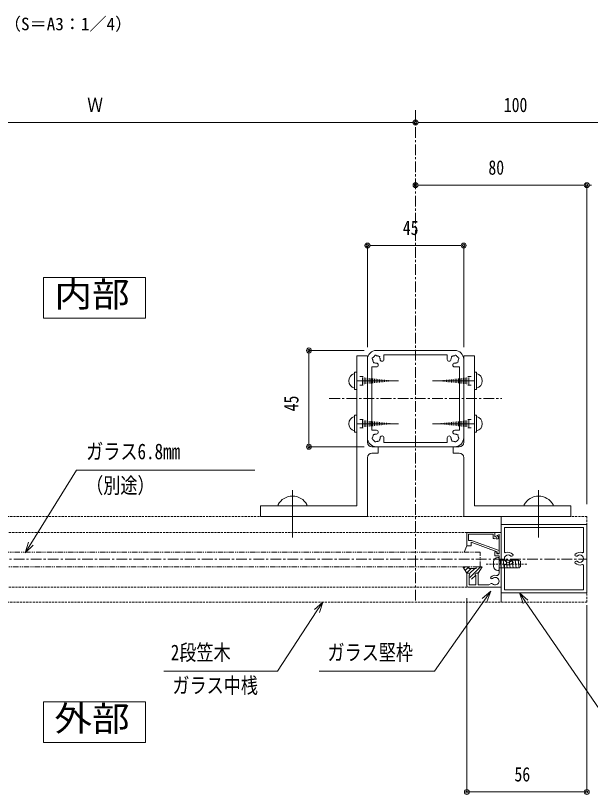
# Model space of a CAD drawing. Units: millimetres, scale not verified, with parts at other scales. Extents: x -3554 to 3554, y -1188 to 1188.
# Drawn here: x 2741 to 3278, y -744 to -16 of the extents above; entities that cross this region are included whole.
import ezdxf
from ezdxf.enums import TextEntityAlignment as Align

# ---------------------------------------------------------------- set-up
doc = ezdxf.new("R2010")
doc.units = ezdxf.units.MM
doc.header["$LTSCALE"] = 8
for name, pattern in [('USER1', [2, 1.25, -0.25, 0.25, -0.25]), ('USER2', [1.25, 0.625, -0.125, 0.125, -0.125, 0.125, -0.125]), ('USER3', [0.375, 0.25, -0.125])]:
    doc.linetypes.add(name, pattern=pattern)
for name, color, linetype, lineweight in [('0-0_0', 7, 'Continuous', 18), ('0-3_アンカ__', 4, 'Continuous', 18), ('0-5_6_U_FF8A_U_FF6F_U_FF81_U_FF9D_U_FF78_U_FF9E', 4, 'Continuous', 18), ('0-6_2躯体線', 4, 'Continuous', 18), ('0-7_3中心線', 2, 'USER1', 18), ('0-8_41_U_FF71_U_FF99_U_FF90', 6, 'Continuous', 18), ('0-9_1手摺寸法', 3, 'Continuous', 18), ('0-B_P4-12', 7, 'Continuous', 18), ('0-C_2a', 1, 'USER2', 18), ('0-D_4アルミ', 6, 'Continuous', 18), ('0-E_2隠れ', 6, 'USER3', 18), ('1-1_2躯体隠れ', 6, 'USER3', 18), ('1-2_51破線_U_FF71_U_FF99_U_FF90', 3, 'USER3', 18), ('1-4_CYAN', 4, 'Continuous', 18)]:
    doc.layers.add(name, color=color, linetype=linetype, lineweight=lineweight)
doc.styles.add('ＭＳ ゴシック', font='')
doc.styles.get('ＭＳ ゴシック').set_extended_font_data('MS Gothic')

msp = doc.modelspace()

# ---------------------------------------------------------------- linework, layer by layer
at = {"layer": '0-0_0'}
for p, q in [((3112.202, -116.306), (3109.902, -116.306)), ((3116.802, -116.306), (3119.102, -116.306)), ((3116.802, -174.811), (3119.102, -174.811)), ((3272.202, -174.811), (3269.902, -174.811)), ((3276.802, -174.811), (3279.102, -174.811)), ((3071.802, -231.122), (3074.102, -231.122)), ((3157.202, -231.122), (3154.902, -231.122)), ((3014.858, -331.468), (3014.858, -333.768)), ((3014.858, -416.868), (3014.858, -414.568)), ((3164.802, -741.589), (3167.102, -741.589)), ((3272.202, -741.589), (3269.902, -741.589))]:
    msp.add_line(p, q, dxfattribs=at)
for points in [[(2749.7, -518.168), (2754.977, -509.673), (2797.698, -440.906), (2964.434, -440.906)], [(2757.253, -511.087), (2749.7, -518.168), (2752.701, -508.259)], [(3184.769, -554.168), (3179.016, -562.347), (3132.353, -628.689), (3024.327, -628.689)], [(3181.208, -563.889), (3184.769, -554.168), (3176.824, -560.805)], [(3219.54, -562.391), (3211.668, -555.668), (3215.124, -565.427)], [(3211.668, -555.668), (3217.332, -563.909), (3286.129, -664.014), (3375.94, -664.014)], [(3027.828, -564.168), (3022.335, -572.524), (2985.412, -628.689), (2879.377, -628.689)], [(3024.574, -573.996), (3027.828, -564.168), (3020.096, -571.052)]]:
    msp.add_lwpolyline(points, dxfattribs=at)
for centre, radius in [((3114.502, -116.306), 2.3), ((3114.502, -116.306), 2.3), ((3114.502, -116.306), 1.15), ((3114.502, -116.306), 1.15), ((3114.502, -174.811), 2.3), ((3114.502, -174.811), 1.15), ((3274.502, -174.811), 2.3), ((3274.502, -174.811), 2.3), ((3274.502, -174.811), 1.15), ((3274.502, -174.811), 1.15), ((3069.502, -231.122), 2.3), ((3069.502, -231.122), 1.15), ((3159.502, -231.122), 2.3), ((3159.502, -231.122), 1.15), ((3014.858, -329.168), 2.3), ((3014.858, -329.168), 1.15), ((3014.858, -419.168), 2.3), ((3014.858, -419.168), 1.15), ((3162.502, -741.589), 2.3), ((3162.502, -741.589), 1.15), ((3274.502, -741.589), 2.3), ((3274.502, -741.589), 1.15)]:
    msp.add_circle(centre, radius, dxfattribs=at)
at = {"layer": '0-3_アンカ__'}
for p, q in [((3164.377, -531.168), (3164.377, -532.703)), ((3164.377, -532.703), (3171.026, -532.703)), ((3171.026, -531.168), (3171.026, -532.703))]:
    msp.add_line(p, q, dxfattribs=at)
at = {"layer": '0-5_6_U_FF8A_U_FF6F_U_FF81_U_FF9D_U_FF78_U_FF9E'}
for p, q in [((3191.502, -522.668), (3192.102, -522.668)), ((3192.502, -534.268), (3192.502, -523.068)), ((3187.502, -530.668), (3187.502, -526.668)), ((3192.502, -525.168), (3210.502, -525.168)), ((3194.627, -532.668), (3193.689, -524.668)), ((3194.627, -532.668), (3193.689, -524.668)), ((3197.262, -532.668), (3196.323, -524.668)), ((3197.262, -532.668), (3196.323, -524.668)), ((3200.081, -532.668), (3199.142, -524.668)), ((3200.081, -532.668), (3199.142, -524.668)), ((3202.9, -532.668), (3201.962, -524.668)), ((3202.9, -532.668), (3201.962, -524.668)), ((3205.719, -532.668), (3204.781, -524.668)), ((3205.719, -532.668), (3204.781, -524.668)), ((3208.538, -532.668), (3207.6, -524.668)), ((3208.538, -532.668), (3207.6, -524.668)), ((3211.358, -532.668), (3210.419, -524.668)), ((3211.358, -532.668), (3210.419, -524.668)), ((3210.502, -525.168), (3212.502, -525.996)), ((3212.502, -531.339), (3212.502, -525.996)), ((3158.702, -531.168), (3164.377, -531.168)), ((3162.502, -537.168), (3158.702, -531.168)), ((3159.564, -532.53), (3160.926, -531.168)), ((3160.935, -534.694), (3164.377, -531.252)), ((3162.306, -536.859), (3166.462, -532.703)), ((3162.502, -537.168), (3164.202, -537.168)), ((3165.055, -537.646), (3169.997, -532.703)), ((3165.114, -541.122), (3175.068, -531.168)), ((3171.026, -531.168), (3176.702, -531.168)), ((3171.026, -531.674), (3171.533, -531.168)), ((3172.604, -537.168), (3173.416, -536.355)), ((3191.502, -534.668), (3192.102, -534.668)), ((3192.502, -532.168), (3210.502, -532.168)), ((3210.502, -532.168), (3212.502, -531.339)), ((3164.502, -539.122), (3164.502, -540.299)), ((3166.924, -542.848), (3170.725, -539.047)), ((3170.902, -539.122), (3170.902, -540.299))]:
    msp.add_line(p, q, dxfattribs=at)
msp.add_lwpolyline([(3171.202, -537.168), (3172.902, -537.168), (3176.702, -531.168)], dxfattribs=at)
for centre, radius, start, end in [((3191.502, -526.668), 4, 90, 180), ((3192.102, -523.068), 0.4, 0, 90), ((3191.502, -530.668), 4, 180, 270), ((3164.202, -538.168), 1, 287.4576, 90), ((3171.202, -538.168), 1, 90, 252.5424), ((3192.102, -534.268), 0.4, 270, 0)]:
    msp.add_arc(centre, radius, start, end, dxfattribs=at)
at = {"layer": '0-6_2躯体線'}
for p, q in [((3057.502, -349.596), (3057.502, -365.596)), ((3059.502, -349.596), (3057.502, -349.596)), ((3065.502, -353.596), (3062.502, -353.596)), ((3064.826, -354.36), (3064.826, -360.832)), ((3066.426, -354.54), (3066.426, -360.652)), ((3068.026, -354.719), (3068.026, -360.472)), ((3069.626, -354.899), (3069.626, -360.292)), ((3071.226, -355.079), (3071.226, -360.113)), ((3072.826, -355.259), (3072.826, -359.933)), ((3074.426, -355.439), (3074.426, -359.753)), ((3076.026, -355.618), (3076.026, -359.573)), ((3077.626, -355.798), (3077.626, -359.394)), ((3079.226, -355.978), (3079.226, -359.214)), ((3080.826, -356.158), (3080.826, -359.034)), ((3082.426, -356.337), (3082.426, -358.854)), ((3146.577, -356.337), (3146.577, -358.854)), ((3148.177, -356.158), (3148.177, -359.034)), ((3149.777, -355.978), (3149.777, -359.214)), ((3151.377, -355.798), (3151.377, -359.394)), ((3152.977, -355.618), (3152.977, -359.573)), ((3154.577, -355.439), (3154.577, -359.753)), ((3156.177, -355.259), (3156.177, -359.933)), ((3157.777, -355.079), (3157.777, -360.113)), ((3159.377, -354.899), (3159.377, -360.292)), ((3160.977, -354.719), (3160.977, -360.472)), ((3162.577, -354.54), (3162.577, -360.652)), ((3163.502, -353.596), (3166.502, -353.596)), ((3164.177, -354.36), (3164.177, -360.832)), ((3169.502, -349.596), (3171.502, -349.596)), ((3171.502, -349.596), (3171.502, -365.596)), ((3059.502, -357.596), (3098.59, -357.596)), ((3065.502, -361.596), (3062.502, -361.596)), ((3084.026, -356.517), (3084.026, -358.675)), ((3085.626, -356.697), (3085.626, -358.495)), ((3087.226, -356.877), (3087.226, -358.315)), ((3088.826, -357.057), (3088.826, -358.135)), ((3090.426, -357.236), (3090.426, -357.955)), ((3092.026, -357.416), (3092.026, -357.776)), ((3169.502, -357.596), (3130.413, -357.596)), ((3136.977, -357.416), (3136.977, -357.776)), ((3138.577, -357.236), (3138.577, -357.955)), ((3140.177, -357.057), (3140.177, -358.135)), ((3141.777, -356.877), (3141.777, -358.315)), ((3143.377, -356.697), (3143.377, -358.495)), ((3144.977, -356.517), (3144.977, -358.675)), ((3163.502, -361.596), (3166.502, -361.596)), ((3059.502, -365.596), (3057.502, -365.596)), ((3169.502, -365.596), (3171.502, -365.596)), ((3057.502, -389.596), (3057.502, -405.596)), ((3059.502, -389.596), (3057.502, -389.596)), ((3169.502, -389.596), (3171.502, -389.596)), ((3171.502, -389.596), (3171.502, -405.596)), ((3059.502, -397.596), (3098.59, -397.596)), ((3065.502, -393.596), (3062.502, -393.596)), ((3064.826, -394.36), (3064.826, -400.832)), ((3066.426, -394.54), (3066.426, -400.652)), ((3068.026, -394.719), (3068.026, -400.472)), ((3069.626, -394.899), (3069.626, -400.292)), ((3071.226, -395.079), (3071.226, -400.113)), ((3072.826, -395.259), (3072.826, -399.933)), ((3074.426, -395.439), (3074.426, -399.753)), ((3076.026, -395.618), (3076.026, -399.573)), ((3077.626, -395.798), (3077.626, -399.394)), ((3079.226, -395.978), (3079.226, -399.214)), ((3080.826, -396.158), (3080.826, -399.034)), ((3082.426, -396.337), (3082.426, -398.854)), ((3084.026, -396.517), (3084.026, -398.675)), ((3085.626, -396.697), (3085.626, -398.495)), ((3087.226, -396.877), (3087.226, -398.315)), ((3088.826, -397.057), (3088.826, -398.135)), ((3090.426, -397.236), (3090.426, -397.955)), ((3092.026, -397.416), (3092.026, -397.776)), ((3169.502, -397.596), (3130.413, -397.596)), ((3136.977, -397.416), (3136.977, -397.776)), ((3138.577, -397.236), (3138.577, -397.955)), ((3140.177, -397.057), (3140.177, -398.135)), ((3141.777, -396.877), (3141.777, -398.315)), ((3143.377, -396.697), (3143.377, -398.495)), ((3144.977, -396.517), (3144.977, -398.675)), ((3146.577, -396.337), (3146.577, -398.854)), ((3148.177, -396.158), (3148.177, -399.034)), ((3149.777, -395.978), (3149.777, -399.214)), ((3151.377, -395.798), (3151.377, -399.394)), ((3152.977, -395.618), (3152.977, -399.573)), ((3154.577, -395.439), (3154.577, -399.753)), ((3156.177, -395.259), (3156.177, -399.933)), ((3157.777, -395.079), (3157.777, -400.113)), ((3159.377, -394.899), (3159.377, -400.292)), ((3160.977, -394.719), (3160.977, -400.472)), ((3162.577, -394.54), (3162.577, -400.652)), ((3163.502, -393.596), (3166.502, -393.596)), ((3164.177, -394.36), (3164.177, -400.832)), ((3059.502, -405.596), (3057.502, -405.596)), ((3065.502, -401.596), (3062.502, -401.596)), ((3163.502, -401.596), (3166.502, -401.596)), ((3169.502, -405.596), (3171.502, -405.596)), ((2999.502, -504.049), (2999.502, -459.535)), ((3229.502, -504.049), (3229.502, -459.535)), ((2986.002, -473.168), (2986.002, -474.168)), ((2986.002, -474.168), (3013.002, -474.168)), ((3013.002, -473.168), (3013.002, -474.168)), ((3216.002, -473.168), (3216.002, -474.168)), ((3243.002, -474.168), (3216.002, -474.168)), ((3243.002, -473.168), (3243.002, -474.168))]:
    msp.add_line(p, q, dxfattribs=at)
for centre, radius, start, end in [((3059.08, -357.596), 6.981, 103.06705, 256.93295), ((3169.923, -357.596), 6.981, 283.06705, 76.93295), ((3059.08, -397.596), 6.981, 103.06705, 256.93295), ((3169.923, -397.596), 6.981, 283.06705, 76.93295), ((2999.502, -480.558), 15.391, 28.69866, 151.30134), ((3229.502, -480.558), 15.391, 28.69866, 151.30134)]:
    msp.add_arc(centre, radius, start, end, dxfattribs=at)
at = {"layer": '0-7_3中心線'}
for p, q in [((3114.502, -104.65), (3114.502, -564.168)), ((3033.888, -374.168), (3195.115, -374.168)), ((2418.888, -524.168), (3274.502, -524.168))]:
    msp.add_line(p, q, dxfattribs=at)
at = {"layer": '0-8_41_U_FF71_U_FF99_U_FF90'}
for p, q in [((3069.502, -334.168), (3069.502, -414.987)), ((3151.102, -329.168), (3077.902, -329.168)), ((3144.102, -333.168), (3084.902, -333.168)), ((3084.902, -333.168), (3084.902, -337.568)), ((3144.102, -333.168), (3144.102, -337.568)), ((3159.502, -334.168), (3159.502, -414.987)), ((3069.502, -337.568), (3069.502, -410.768)), ((3159.502, -337.568), (3159.502, -410.768)), ((3077.902, -344.568), (3073.502, -344.568)), ((3073.502, -344.568), (3073.502, -403.768)), ((3151.102, -344.568), (3155.502, -344.568)), ((3155.502, -344.568), (3155.502, -403.768)), ((3077.902, -403.768), (3073.502, -403.768)), ((3151.102, -403.768), (3155.502, -403.768)), ((3084.902, -415.168), (3084.902, -410.768)), ((3144.102, -415.168), (3144.102, -410.768)), ((3151.102, -419.168), (3077.902, -419.168)), ((3144.102, -415.168), (3084.902, -415.168)), ((3194.502, -564.168), (3194.502, -484.168)), ((3194.502, -555.668), (3194.502, -491.668)), ((3194.502, -491.668), (3274.502, -491.668)), ((3197.502, -517.129), (3197.502, -494.668)), ((3197.502, -494.668), (3271.502, -494.668)), ((3271.502, -494.668), (3271.502, -517.129)), ((3274.502, -491.668), (3274.502, -555.668)), ((3162.502, -499.168), (3188.502, -499.168)), ((3162.502, -511.668), (3162.502, -499.168)), ((3164.102, -500.768), (3186.902, -500.768)), ((3164.102, -506.568), (3164.102, -500.768)), ((3186.902, -503.815), (3186.902, -500.768)), ((3188.502, -503.168), (3188.502, -499.168)), ((3188.502, -499.168), (3188.502, -503.168)), ((3194.502, -499.168), (3188.502, -499.168)), ((3188.502, -503.168), (3192.502, -501.168)), ((3192.502, -519.168), (3192.502, -501.168)), ((3194.502, -499.168), (3194.502, -550.168)), ((3164.102, -506.568), (3166.787, -506.568)), ((3166.502, -508.168), (3190.902, -517.168)), ((3166.502, -511.668), (3166.502, -508.168)), ((3166.787, -506.568), (3192.502, -516.052)), ((3189.786, -502.525), (3188.502, -503.168)), ((3190.502, -503.956), (3188.638, -504.888)), ((3190.502, -505.556), (3190.502, -503.956)), ((3162.502, -511.668), (3166.502, -511.668)), ((3192.502, -516.052), (3192.502, -517.968)), ((3188.502, -517.168), (3188.502, -521.168)), ((3190.502, -517.168), (3188.502, -517.168)), ((3188.502, -521.168), (3192.502, -521.168)), ((3190.502, -517.168), (3190.502, -519.168)), ((3192.502, -519.168), (3190.502, -519.168)), ((3190.902, -517.968), (3190.902, -517.168)), ((3192.502, -521.168), (3192.502, -528.068)), ((3192.502, -524.168), (3192.502, -528.068)), ((3192.916, -528.33), (3192.502, -528.068)), ((3192.916, -529.006), (3192.502, -529.268)), ((3192.502, -529.268), (3192.502, -536.819)), ((3192.502, -529.268), (3192.502, -536.819)), ((3197.502, -552.668), (3197.502, -530.206)), ((3271.502, -530.206), (3271.502, -552.668)), ((3162.502, -548.41), (3162.502, -537.168)), ((3164.202, -537.168), (3162.502, -537.168)), ((3172.902, -537.168), (3171.202, -537.168)), ((3172.902, -548.168), (3172.902, -537.168)), ((3192.502, -537.319), (3192.502, -536.819)), ((3164.502, -548.168), (3164.502, -539.122)), ((3170.902, -548.168), (3170.902, -539.122)), ((3162.502, -548.41), (3162.502, -549.168)), ((3192.502, -550.168), (3163.502, -550.168)), ((3194.502, -550.168), (3163.502, -550.168)), ((3170.902, -548.168), (3164.502, -548.168)), ((3181.537, -548.168), (3172.902, -548.168)), ((3182.939, -548.168), (3172.902, -548.168)), ((3185.297, -546.807), (3182.939, -548.168)), ((3197.502, -552.668), (3271.502, -552.668)), ((3194.502, -555.668), (3274.502, -555.668))]:
    msp.add_line(p, q, dxfattribs=at)
for points in [[(3073.683, -419.168), (3079.502, -419.168), (3079.502, -425.168), (3073.683, -425.168)], [(3155.321, -419.168), (3149.502, -419.168), (3149.502, -425.168), (3155.321, -425.168)], [(3069.502, -429.349), (3069.502, -484.168), (2969.502, -484.168)], [(3159.502, -429.349), (3159.502, -484.168), (3259.502, -484.168)]]:
    msp.add_lwpolyline(points, dxfattribs=at)
for centre, radius, start, end in [((3077.902, -337.568), 8.4, 90, 180), ((3077.902, -337.568), 3.5, 120.35889, 135), ((3077.125, -334.67), 1, 105, 172.97569), ((3077.125, -334.67), 1, 37.02431, 105), ((3077.902, -337.568), 3.5, 75, 89.64111), ((3077.902, -337.568), 3.5, 60.35889, 75), ((3080.023, -335.446), 1, 45, 112.97569), ((3148.98, -335.446), 1, 67.02431, 135), ((3151.102, -337.568), 3.5, 105, 119.64111), ((3151.102, -337.568), 3.5, 90.35889, 105), ((3151.878, -334.67), 1, 75, 142.97569), ((3151.102, -337.568), 8.4, 0, 90), ((3151.878, -334.67), 1, 7.02431, 75), ((3151.102, -337.568), 3.5, 45, 59.64111), ((3075.004, -336.791), 1, 165, 232.97569), ((3075.004, -336.791), 1, 97.02431, 165), ((3077.902, -337.568), 3.5, 180.35889, 195), ((3077.902, -337.568), 3.5, 195, 209.64111), ((3075.78, -339.689), 1, 157.02431, 225), ((3077.902, -337.568), 3.5, 135, 149.64111), ((3075.78, -339.689), 1, 225, 292.97569), ((3077.902, -337.568), 3.5, 240.35889, 255), ((3077.902, -337.568), 3.5, 255, 270), ((3077.902, -342.818), 1.75, 270, 90), ((3080.023, -335.446), 1, 337.02431, 45), ((3077.902, -337.568), 3.5, 15, 29.64111), ((3077.902, -337.568), 3.5, 0.35889, 15), ((3083.152, -337.568), 1.75, 180, 0), ((3145.852, -337.568), 1.75, 180, 360), ((3151.102, -337.568), 3.5, 165, 179.64111), ((3151.102, -337.568), 3.5, 150.35889, 165), ((3148.98, -335.446), 1, 135, 202.97569), ((3151.102, -342.818), 1.75, 90, 270), ((3151.102, -337.568), 3.5, 270, 285), ((3151.102, -337.568), 3.5, 285, 299.64111), ((3153.223, -339.689), 1, 247.02431, 315), ((3151.102, -337.568), 3.5, 30.35889, 45), ((3153.223, -339.689), 1, 315, 22.97569), ((3153.999, -336.791), 1, 15, 82.97569), ((3151.102, -337.568), 3.5, 330.35889, 345), ((3151.102, -337.568), 3.5, 345, 359.64111), ((3153.999, -336.791), 1, 307.02431, 15), ((3077.902, -410.768), 3.5, 105, 119.64111), ((3077.902, -410.768), 3.5, 90, 105), ((3077.902, -405.518), 1.75, 270, 90), ((3151.102, -405.518), 1.75, 90, 270), ((3151.102, -410.768), 3.5, 75, 90), ((3151.102, -410.768), 3.5, 60.35889, 75), ((3077.902, -410.768), 8.4, 180, 270), ((3075.004, -411.544), 1, 127.02431, 195), ((3075.004, -411.544), 1, 195, 262.97569), ((3077.902, -410.768), 3.5, 165, 179.64111), ((3077.902, -410.768), 3.5, 150.35889, 165), ((3075.78, -408.646), 1, 135, 202.97569), ((3077.902, -410.768), 3.5, 210.35889, 225), ((3075.78, -408.646), 1, 67.02431, 135), ((3077.902, -410.768), 3.5, 225, 239.64111), ((3077.125, -413.665), 1, 187.02431, 255), ((3077.125, -413.665), 1, 255, 322.97569), ((3077.902, -410.768), 3.5, 270.35889, 285), ((3077.902, -410.768), 3.5, 285, 299.64111), ((3080.023, -412.889), 1, 247.02431, 315), ((3080.023, -412.889), 1, 315, 22.97569), ((3077.902, -410.768), 3.5, 330.35889, 345), ((3077.902, -410.768), 3.5, 345, 359.64111), ((3083.152, -410.768), 1.75, 360, 180), ((3145.852, -410.768), 1.75, 0, 180), ((3151.102, -410.768), 3.5, 180.35889, 195), ((3151.102, -410.768), 3.5, 195, 209.64111), ((3148.98, -412.889), 1, 157.02431, 225), ((3148.98, -412.889), 1, 225, 292.97569), ((3151.102, -410.768), 3.5, 240.35889, 255), ((3151.102, -410.768), 3.5, 255, 269.64111), ((3151.878, -413.665), 1, 217.02431, 285), ((3151.102, -410.768), 8.4, 270, 360), ((3151.878, -413.665), 1, 285, 352.97569), ((3153.223, -408.646), 1, 45, 112.97569), ((3151.102, -410.768), 3.5, 300.35889, 315), ((3151.102, -410.768), 3.5, 315, 329.64111), ((3153.223, -408.646), 1, 337.02431, 45), ((3153.999, -411.544), 1, 277.02431, 345), ((3151.102, -410.768), 3.5, 15, 29.64111), ((3151.102, -410.768), 3.5, 0.35889, 15), ((3153.999, -411.544), 1, 345, 52.97569), ((3073.683, -414.987), 4.181, 180, 270), ((3155.321, -414.987), 4.181, 270, 0), ((3073.683, -429.349), 4.181, 90, 180), ((3155.321, -429.349), 4.181, 0, 90), ((3188.102, -503.815), 1.2, 180, 296.56505), ((3190.502, -503.956), 1.6, 0, 116.56505), ((3190.502, -503.956), 1.6, 270, 0), ((3191.702, -517.968), 0.8, 180, 0), ((3198.502, -517.129), 1, 180, 290.92483), ((3201.002, -523.668), 3.5, 45.25752, 314.74248), ((3201.002, -523.668), 6, 45.25752, 110.92483), ((3204.245, -519.633), 1.735, 243.33476, 313.82542), ((3204.345, -520.294), 1.25, 331.81017, 45.25752), ((3264.658, -520.294), 1.25, 134.74248, 208.18983), ((3264.758, -519.633), 1.735, 226.17458, 296.66524), ((3268.002, -523.668), 6, 69.07517, 134.74248), ((3268.002, -523.668), 3.5, 225.25752, 134.74248), ((3270.502, -517.129), 1, 249.07517, 0), ((3192.702, -528.668), 0.4, 302.33353, 57.66647), ((3198.502, -530.206), 1, 69.07517, 180), ((3201.002, -523.668), 6, 249.07517, 314.74248), ((3204.245, -527.703), 1.735, 46.17335, 116.66667), ((3204.345, -527.041), 1.25, 314.74248, 28.18983), ((3264.658, -527.041), 1.25, 151.81017, 225.25752), ((3264.758, -527.703), 1.735, 63.33333, 133.82665), ((3268.002, -523.668), 6, 225.25752, 290.92483), ((3270.502, -530.206), 1, 0, 110.92483), ((3164.202, -538.168), 1, 287.4576, 90), ((3171.202, -538.168), 1, 90, 252.5424), ((3190.502, -537.319), 2, 258.46304, 0), ((3185.703, -541.607), 1, 137.68177, 316.80075), ((3189.002, -544.668), 5.5, 78.46304, 137.24126), ((3189.002, -544.668), 3.5, 222.75874, 137.24126), ((3163.502, -549.168), 1, 180, 270), ((3185.698, -547.723), 1, 42.75874, 113.62063)]:
    msp.add_arc(centre, radius, start, end, dxfattribs=at)
at = {"layer": '0-9_1手摺寸法'}
for p, q in [((2519.102, -116.306), (3109.902, -116.306)), ((3114.502, -116.15), (3114.502, -116.306)), ((3119.102, -116.306), (3309.902, -116.306)), ((3119.102, -174.811), (3269.902, -174.811)), ((3274.502, -472.668), (3274.502, -174.811)), ((3069.502, -326.068), (3069.502, -231.122)), ((3154.902, -231.122), (3074.102, -231.122)), ((3159.502, -326.068), (3159.502, -231.122)), ((3066.402, -329.168), (3014.858, -329.168)), ((3014.858, -333.768), (3014.858, -414.568)), ((3066.402, -419.168), (3014.858, -419.168)), ((3162.502, -560.668), (3162.502, -741.589)), ((3274.502, -567.168), (3274.502, -741.589)), ((3269.902, -741.589), (3167.102, -741.589))]:
    msp.add_line(p, q, dxfattribs=at)
at = {"layer": '0-B_P4-12'}
for p, q in [((2766.839, -261.123), (2766.839, -299.133)), ((2766.839, -657.456), (2766.839, -695.466))]:
    msp.add_line(p, q, dxfattribs=at)
for points in [[(2766.839, -299.133), (2862.164, -299.133), (2862.164, -261.123), (2766.839, -261.123)], [(2766.839, -695.466), (2862.164, -695.466), (2862.164, -657.456), (2766.839, -657.456)]]:
    msp.add_lwpolyline(points, dxfattribs=at)
at = {"layer": '0-C_2a'}
msp.add_lwpolyline([(2568.502, -531.168), (3174.757, -531.168), (3174.757, -517.568), (2568.502, -517.568)], close=True, dxfattribs=at)
at = {"layer": '0-D_4アルミ'}
for p, q in [((3059.502, -334.168), (3069.502, -334.168)), ((3059.502, -334.168), (3059.502, -474.168)), ((3169.502, -334.168), (3159.502, -334.168)), ((3169.502, -334.168), (3169.502, -474.168)), ((2969.502, -474.168), (2969.502, -484.168)), ((3059.502, -474.168), (2969.502, -474.168)), ((3169.502, -474.168), (3259.502, -474.168)), ((3259.502, -474.168), (3259.502, -484.168))]:
    msp.add_line(p, q, dxfattribs=at)
at = {"layer": '0-E_2隠れ'}
msp.add_line((3274.502, -484.168), (3274.502, -564.168), dxfattribs=at)
at = {"layer": '1-1_2躯体隠れ'}
for p, q in [((2351.677, -484.168), (3274.502, -484.168)), ((2554.502, -499.168), (3194.502, -499.168)), ((2554.502, -550.168), (3194.502, -550.168)), ((2351.677, -564.168), (3274.502, -564.168))]:
    msp.add_line(p, q, dxfattribs=at)
at = {"layer": '1-2_51破線_U_FF71_U_FF99_U_FF90'}
msp.add_line((3180.516, -528.668), (3218.824, -528.668), dxfattribs=at)
at = {"layer": '1-4_CYAN'}
msp.add_line((3162.502, -511.668), (3159.79, -517.568), dxfattribs=at)

# ---------------------------------------------------------------- texts
at = {"layer": '0-0_0', "style": 'ＭＳ ゴシック'}
msp.add_text('（S＝A3：1／4）', height=11.73, dxfattribs=at).set_placement((2729.782, -33.586), align=Align.BOTTOM_LEFT)
at = {"layer": '0-0_0', "style": 'ＭＳ ゴシック', "width": 0.8}
for s, p in [('ガラス6.8mm', (2806.619, -435.204)), ('（別途）', (2806.619, -466.992)), ('2段笠木 ', (2885.703, -622.986)), ('ガラス堅枠', (3032.169, -622.986)), ('ガラス中桟', (2887.219, -653.76))]:
    msp.add_text(s, height=14.66, dxfattribs=at).set_placement(p, align=Align.BOTTOM_LEFT)
at = {"layer": '0-9_1手摺寸法', "color": 7, "style": 'ＭＳ ゴシック', "width": 0.8}
for s, p in [('Ｗ', (2807.632, -110.556)), ('100', (3196.978, -110.556)), ('80', (3182.585, -169.061)), ('45', (3102.585, -225.372)), ('56', (3206.936, -735.839))]:
    msp.add_text(s, height=13.49, dxfattribs=at).set_placement(p, align=Align.BOTTOM_LEFT)
msp.add_text('45', height=13.49, rotation=90, dxfattribs=at).set_placement((3009.108, -386.084), align=Align.BOTTOM_LEFT)
at = {"layer": '0-B_P4-12', "style": 'ＭＳ ゴシック', "width": 1.1}
for s, p in [('内部', (2776.898, -295.5)), ('外部', (2776.898, -691.834))]:
    msp.add_text(s, height=23.46, dxfattribs=at).set_placement(p, align=Align.BOTTOM_LEFT)

doc.saveas('drawing.dxf')
